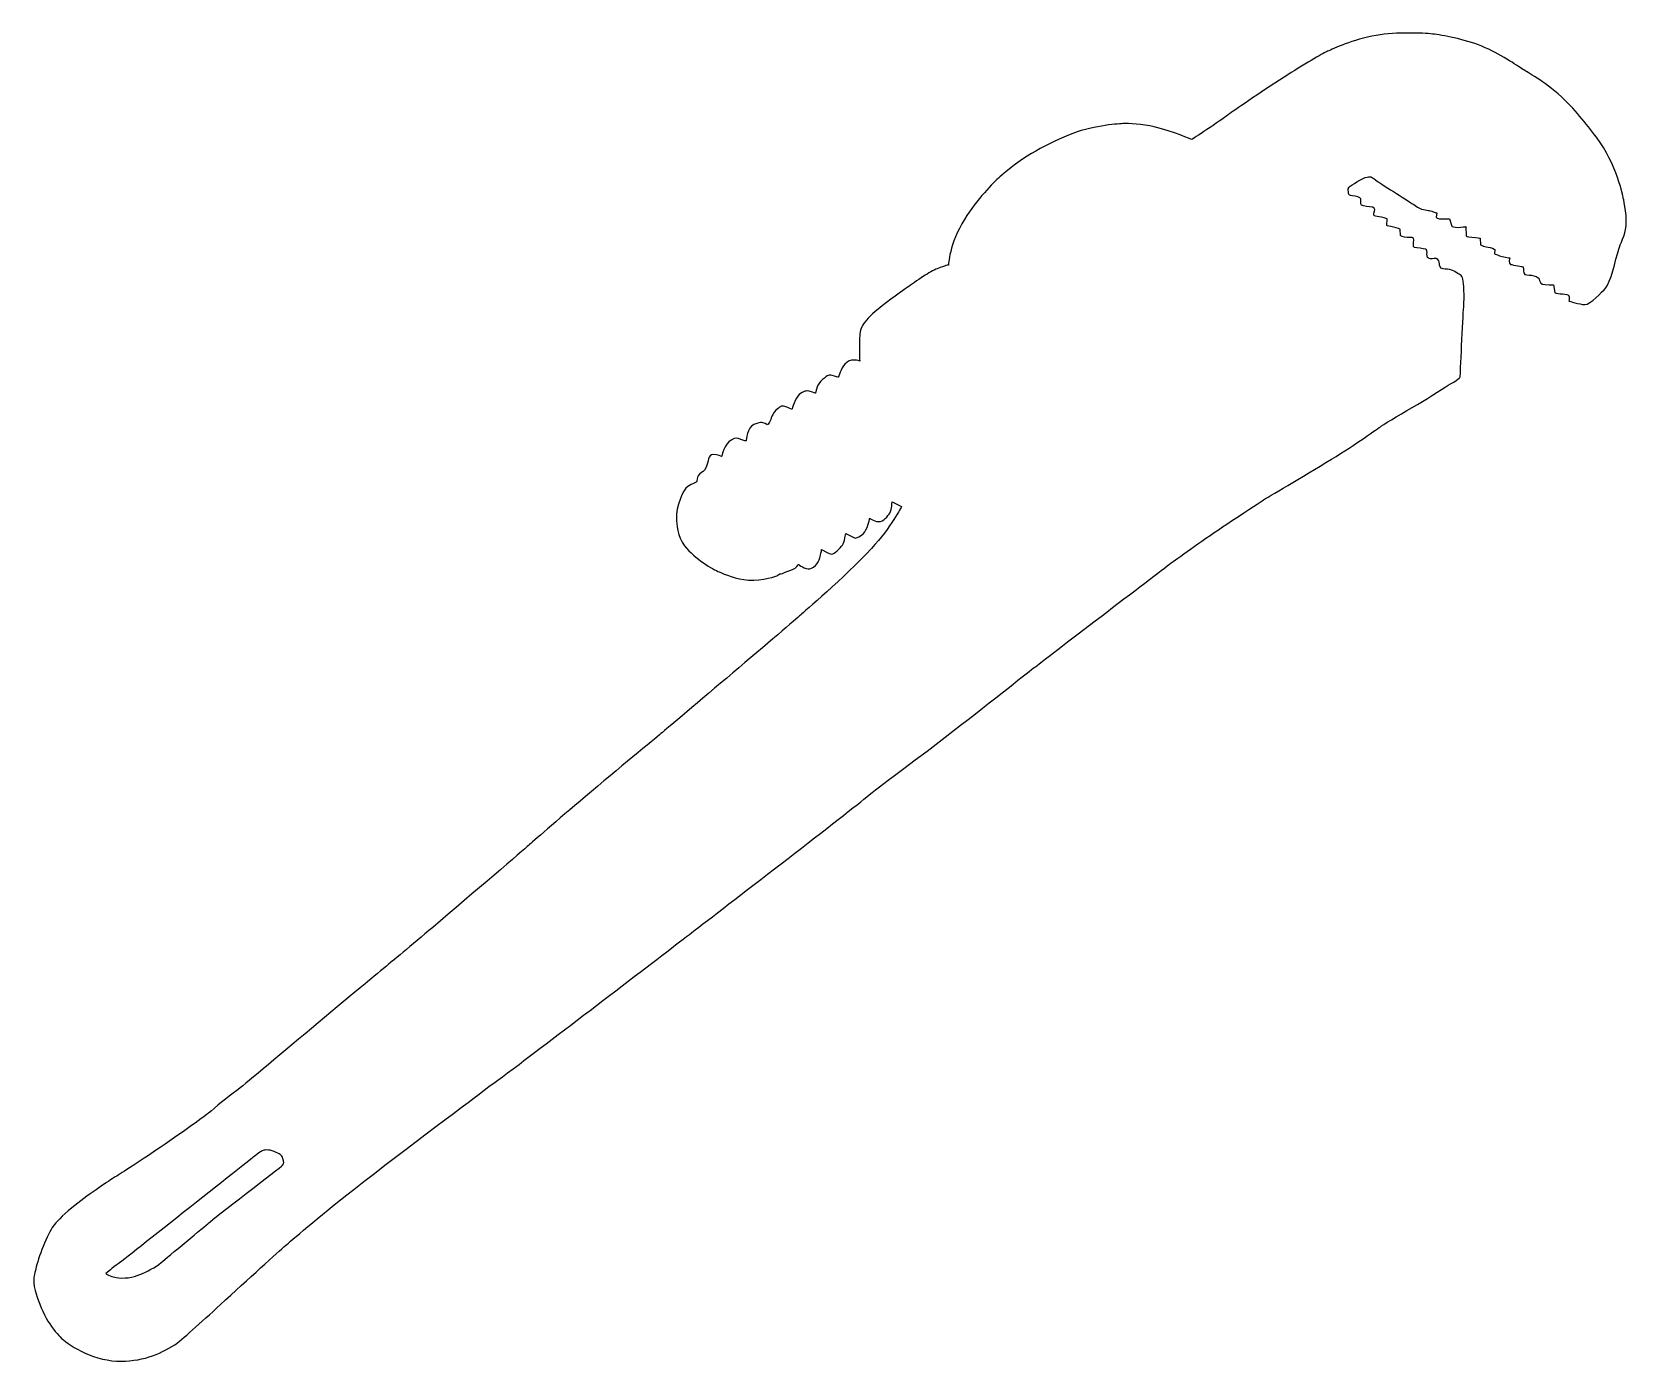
# Model space of a CAD drawing. Header units: centimetres. Extents: x -7 to 7, y -5.8 to 5.8.
import ezdxf

# ---------------------------------------------------------------- set-up
doc = ezdxf.new("R2010")
doc.units = ezdxf.units.CM
doc.header["$MEASUREMENT"] = 0
doc.layers.add('Camada 1', color=7, linetype='Continuous')

msp = doc.modelspace()

# ---------------------------------------------------------------- linework, layer by layer
at = {"layer": 'Camada 1'}
msp.add_open_spline([(-5.20367, -3.4516), (-5.11578, -3.38593), (-3.98262, -2.43171), (-3.89184, -2.36062), (-3.89184, -2.36062), (-3.86131, -2.3366), (-3.66594, -2.17385), (-3.48557, -2.021), (-3.48557, -2.021), (-3.13021, -1.71988), (-2.68632, -1.3384), (-2.64496, -1.30202), (-2.64496, -1.30202), (-2.61559, -1.27628), (-2.3966, -1.08445), (-2.14604, -0.87279), (-2.14604, -0.87279), (-1.86092, -0.63197), (-1.53919, -0.3672), (-1.48331, -0.32037), (-1.48331, -0.32037), (-1.37824, -0.23269), (-0.31319, 0.66676), (-0.25911, 0.71894), (-0.25911, 0.71894), (-0.2276, 0.74937), (0.12221, 1.04305), (0.36393, 1.3038), (0.36393, 1.3038), (0.53625, 1.48967), (0.6278, 1.67178), (0.6278, 1.67178), (0.6278, 1.67178), (0.6278, 1.67178), (0.54454, 1.71239), (0.54454, 1.71239), (0.54454, 1.71239), (0.54454, 1.71239), (0.54338, 1.64521), (0.52893, 1.62026), (0.52893, 1.62026), (0.52253, 1.60909), (0.48207, 1.55028), (0.4435, 1.54141), (0.4435, 1.54141), (0.39582, 1.53046), (0.34899, 1.5703), (0.34899, 1.5703), (0.34899, 1.5703), (0.34899, 1.5703), (0.33605, 1.49598), (0.30562, 1.44999), (0.30562, 1.44999), (0.27869, 1.40922), (0.21995, 1.39345), (0.21995, 1.39345), (0.21995, 1.39345), (0.21995, 1.39345), (0.1396, 1.43687), (0.1396, 1.43687), (0.1396, 1.43687), (0.1396, 1.43687), (0.12706, 1.35863), (0.10983, 1.33381), (0.10983, 1.33381), (0.09258, 1.30886), (0.03569, 1.25388), (0.01611, 1.25422), (0.01611, 1.25422), (-0.00344, 1.25454), (-0.07274, 1.29499), (-0.07274, 1.29499), (-0.07274, 1.29499), (-0.07274, 1.29499), (-0.08843, 1.20011), (-0.11126, 1.17251), (-0.11126, 1.17251), (-0.13409, 1.14486), (-0.15658, 1.12989), (-0.1764, 1.12605), (-0.1764, 1.12605), (-0.21572, 1.1183), (-0.27652, 1.16412), (-0.27652, 1.16412), (-0.27652, 1.16412), (-0.27652, 1.16412), (-0.2938, 1.13369), (-0.32769, 1.12025), (-0.32769, 1.12025), (-0.36148, 1.10686), (-0.39529, 1.09347), (-0.41775, 1.08548), (-0.41775, 1.08548), (-0.44032, 1.07752), (-0.43733, 1.0858), (-0.45725, 1.06937), (-0.45725, 1.06937), (-0.46805, 1.06027), (-0.58891, 1.02111), (-0.71559, 1.02714), (-0.71559, 1.02714), (-0.82007, 1.03214), (-0.93014, 1.07958), (-0.97157, 1.09789), (-0.97157, 1.09789), (-1.0256, 1.12197), (-1.18649, 1.20968), (-1.27595, 1.32734), (-1.27595, 1.32734), (-1.33834, 1.40955), (-1.34405, 1.5248), (-1.34681, 1.56629), (-1.34681, 1.56629), (-1.35345, 1.66712), (-1.28918, 1.82275), (-1.24677, 1.84717), (-1.24677, 1.84717), (-1.20433, 1.87167), (-1.16763, 1.89069), (-1.16763, 1.89069), (-1.16763, 1.89069), (-1.16763, 1.89069), (-1.16967, 1.93543), (-1.14408, 1.95739), (-1.14408, 1.95739), (-1.11855, 1.97935), (-1.10749, 1.9735), (-1.08709, 2.0179), (-1.08709, 2.0179), (-1.06669, 2.0624), (-1.06833, 2.12958), (-1.02637, 2.12884), (-1.02637, 2.12884), (-0.98443, 2.12813), (-0.95115, 2.11069), (-0.95115, 2.11069), (-0.95115, 2.11069), (-0.95115, 2.11069), (-0.92279, 2.22499), (-0.86754, 2.25476), (-0.86754, 2.25476), (-0.8223, 2.27921), (-0.81394, 2.27627), (-0.78343, 2.26169), (-0.78343, 2.26169), (-0.7529, 2.24711), (-0.73607, 2.2497), (-0.73607, 2.2497), (-0.73607, 2.2497), (-0.73607, 2.2497), (-0.72559, 2.36985), (-0.66924, 2.39125), (-0.66924, 2.39125), (-0.61289, 2.41265), (-0.59608, 2.41239), (-0.56835, 2.4007), (-0.56835, 2.4007), (-0.54054, 2.38898), (-0.54911, 2.38075), (-0.53176, 2.41123), (-0.53176, 2.41123), (-0.51446, 2.44176), (-0.50808, 2.48642), (-0.47392, 2.51659), (-0.47392, 2.51659), (-0.43984, 2.54675), (-0.43116, 2.56062), (-0.39505, 2.54871), (-0.39505, 2.54871), (-0.35885, 2.53694), (-0.33385, 2.52532), (-0.33385, 2.52532), (-0.33385, 2.52532), (-0.33385, 2.52532), (-0.30414, 2.62832), (-0.27003, 2.65571), (-0.27003, 2.65571), (-0.23595, 2.68309), (-0.205, 2.69376), (-0.17441, 2.68204), (-0.17441, 2.68204), (-0.1439, 2.67029), (-0.1271, 2.66725), (-0.1271, 2.66725), (-0.1271, 2.66725), (-0.1271, 2.66725), (-0.11736, 2.74543), (-0.06627, 2.78647), (-0.06627, 2.78647), (-0.01521, 2.82761), (-0.00949, 2.83029), (0.01829, 2.82142), (0.01829, 2.82142), (0.0461, 2.8125), (0.07398, 2.80647), (0.07398, 2.80647), (0.07398, 2.80647), (0.07398, 2.80647), (0.10062, 2.88717), (0.12917, 2.92027), (0.12917, 2.92027), (0.15764, 2.95329), (0.18021, 2.9585), (0.21093, 2.95797), (0.21093, 2.95797), (0.24175, 2.95744), (0.2611, 2.94868), (0.2611, 2.94868), (0.2611, 2.94868), (0.2611, 2.94868), (0.25623, 3.04941), (0.25906, 3.13085), (0.25906, 3.13085), (0.26115, 3.18972), (0.26562, 3.22795), (0.28613, 3.26174), (0.28613, 3.26174), (0.3078, 3.29717), (0.34937, 3.34474), (0.4226, 3.4052), (0.4226, 3.4052), (0.51526, 3.48169), (0.64347, 3.57072), (0.67813, 3.59356), (0.67813, 3.59356), (0.71618, 3.61859), (0.76155, 3.65587), (0.82098, 3.69408), (0.82098, 3.69408), (0.85903, 3.71842), (0.91266, 3.74808), (0.94121, 3.75964), (0.94121, 3.75964), (1.01453, 3.78917), (1.03977, 3.79158), (1.03977, 3.79158), (1.03977, 3.79158), (1.03977, 3.79158), (1.04541, 3.97547), (1.18003, 4.19227), (1.18003, 4.19227), (1.28959, 4.36896), (1.43414, 4.51496), (1.4898, 4.56451), (1.4898, 4.56451), (1.5292, 4.59973), (1.62492, 4.68286), (1.7688, 4.77046), (1.7688, 4.77046), (1.86233, 4.82724), (1.986, 4.88735), (2.09466, 4.93252), (2.09466, 4.93252), (2.28778, 5.01274), (2.51191, 5.03015), (2.56969, 5.03266), (2.56969, 5.03266), (2.62359, 5.03486), (2.74029, 5.02898), (2.84586, 5.00387), (2.84586, 5.00387), (3.01461, 4.96365), (3.17445, 4.89335), (3.17445, 4.89335), (3.17445, 4.89335), (3.17445, 4.89335), (3.4235, 5.05414), (3.49727, 5.11163), (3.49727, 5.11163), (3.53894, 5.14415), (3.76638, 5.30057), (3.9849, 5.44072), (3.9849, 5.44072), (4.15378, 5.54883), (4.32182, 5.64855), (4.36606, 5.66739), (4.36606, 5.66739), (4.42088, 5.69057), (4.58267, 5.77066), (4.79418, 5.80698), (4.79418, 5.80698), (4.97378, 5.83778), (5.20309, 5.82838), (5.28652, 5.81923), (5.28652, 5.81923), (5.37733, 5.80923), (5.5592, 5.77756), (5.72083, 5.71144), (5.72083, 5.71144), (5.88281, 5.64527), (6.02465, 5.54467), (6.0814, 5.50866), (6.0814, 5.50866), (6.11857, 5.48511), (6.26309, 5.40703), (6.41821, 5.26755), (6.41821, 5.26755), (6.5255, 5.17122), (6.63625, 5.0339), (6.72701, 4.91285), (6.72701, 4.91285), (6.90513, 4.67555), (6.96003, 4.38509), (6.96003, 4.38509), (6.96003, 4.38509), (6.96003, 4.38509), (6.99506, 4.2582), (6.98593, 4.13519), (6.98593, 4.13519), (6.97977, 4.0528), (6.93219, 3.9726), (6.92137, 3.93241), (6.92137, 3.93241), (6.89444, 3.83211), (6.8462, 3.63422), (6.80913, 3.5929), (6.80913, 3.5929), (6.77204, 3.55155), (6.67218, 3.4442), (6.62464, 3.445), (6.62464, 3.445), (6.57709, 3.44582), (6.48523, 3.47543), (6.48523, 3.47543), (6.48523, 3.47543), (6.48523, 3.47543), (6.49423, 3.51165), (6.48052, 3.52586), (6.48052, 3.52586), (6.46676, 3.54009), (6.43591, 3.53782), (6.40797, 3.53837), (6.40797, 3.53837), (6.37998, 3.53885), (6.36066, 3.55036), (6.36066, 3.55036), (6.36066, 3.55036), (6.36066, 3.55036), (6.35063, 3.61772), (6.35063, 3.61772), (6.35063, 3.61772), (6.35063, 3.61772), (6.27499, 3.61619), (6.25279, 3.625), (6.25279, 3.625), (6.23059, 3.63381), (6.22802, 3.65059), (6.22279, 3.66747), (6.22279, 3.66747), (6.21742, 3.68438), (6.1813, 3.69898), (6.15617, 3.70221), (6.15617, 3.70221), (6.13106, 3.70549), (6.09177, 3.69779), (6.08939, 3.72295), (6.08939, 3.72295), (6.08701, 3.74824), (6.08196, 3.77634), (6.08196, 3.77634), (6.08196, 3.77634), (6.08196, 3.77634), (5.99547, 3.79184), (5.97316, 3.7978), (5.97316, 3.7978), (5.95091, 3.80381), (5.96583, 3.85392), (5.96583, 3.85392), (5.96583, 3.85392), (5.96583, 3.85392), (5.89323, 3.86352), (5.87656, 3.87226), (5.87656, 3.87226), (5.85994, 3.88094), (5.83214, 3.88985), (5.83214, 3.88985), (5.83214, 3.88985), (5.83214, 3.88985), (5.83558, 3.9289), (5.83558, 3.9289), (5.83558, 3.9289), (5.83558, 3.9289), (5.79671, 3.94919), (5.77713, 3.94951), (5.77713, 3.94951), (5.75758, 3.94988), (5.70757, 3.96761), (5.70757, 3.96761), (5.70757, 3.96761), (5.70757, 3.96761), (5.70577, 4.02635), (5.70577, 4.02635), (5.70577, 4.02635), (5.70577, 4.02635), (5.68066, 4.03241), (5.63322, 4.03603), (5.63322, 4.03603), (5.58567, 4.03963), (5.58305, 4.04812), (5.58305, 4.04812), (5.58305, 4.04812), (5.58305, 4.04812), (5.57887, 4.12935), (5.57887, 4.12935), (5.57887, 4.12935), (5.57887, 4.12935), (5.54233, 4.12154), (5.51156, 4.12213), (5.51156, 4.12213), (5.48079, 4.12269), (5.45573, 4.1315), (5.45573, 4.1315), (5.45573, 4.1315), (5.45573, 4.1315), (5.43803, 4.19585), (5.43803, 4.19585), (5.43803, 4.19585), (5.43803, 4.19585), (5.41144, 4.19791), (5.39189, 4.19828), (5.39189, 4.19828), (5.37231, 4.1986), (5.31693, 4.1927), (5.32008, 4.21228), (5.32008, 4.21228), (5.32008, 4.21228), (5.3263, 4.2485), (5.3263, 4.2485), (5.3263, 4.2485), (5.3263, 4.2485), (5.2846, 4.26324), (5.25949, 4.26924), (5.25949, 4.26924), (5.23443, 4.2753), (5.18967, 4.27331), (5.13437, 4.31345), (5.13437, 4.31345), (5.07912, 4.35359), (4.86312, 4.48609), (4.8051, 4.52628), (4.8051, 4.52628), (4.74708, 4.5665), (4.75557, 4.57195), (4.71342, 4.56427), (4.71342, 4.56427), (4.6713, 4.5566), (4.57224, 4.49117), (4.55517, 4.47468), (4.55517, 4.47468), (4.53808, 4.45817), (4.55173, 4.43838), (4.55139, 4.41877), (4.55139, 4.41877), (4.55102, 4.39919), (4.57354, 4.40162), (4.60976, 4.39538), (4.60976, 4.39538), (4.64601, 4.38914), (4.66262, 4.37768), (4.65948, 4.35813), (4.65948, 4.35813), (4.65633, 4.3386), (4.65033, 4.3163), (4.68099, 4.31016), (4.68099, 4.31016), (4.71176, 4.30407), (4.76203, 4.30317), (4.77587, 4.29177), (4.77587, 4.29177), (4.78963, 4.28034), (4.76957, 4.24986), (4.77201, 4.23301), (4.77201, 4.23301), (4.77452, 4.21621), (4.79416, 4.2187), (4.81926, 4.21542), (4.81926, 4.21542), (4.84437, 4.21217), (4.8889, 4.1974), (4.8889, 4.1974), (4.8889, 4.1974), (4.8889, 4.1974), (4.88784, 4.13858), (4.88784, 4.13858), (4.88784, 4.13858), (4.88784, 4.13858), (4.9129, 4.1298), (4.94642, 4.12363), (4.94642, 4.12363), (4.97994, 4.11746), (5.00487, 4.10299), (5.00487, 4.10299), (5.00487, 4.10299), (5.00487, 4.10299), (5.00667, 4.04981), (5.00667, 4.04981), (5.00667, 4.04981), (5.00667, 4.04981), (5.02876, 4.03266), (5.06512, 4.03198), (5.06512, 4.03198), (5.10147, 4.0314), (5.12682, 4.03931), (5.12351, 4.01142), (5.12351, 4.01142), (5.12023, 3.98348), (5.11414, 3.95276), (5.13079, 3.94691), (5.13079, 3.94691), (5.14746, 3.94101), (5.20892, 3.93712), (5.22564, 3.93127), (5.22564, 3.93127), (5.24239, 3.92532), (5.23924, 3.90862), (5.23887, 3.88624), (5.23887, 3.88624), (5.23845, 3.86386), (5.24104, 3.84983), (5.26615, 3.84655), (5.26615, 3.84655), (5.29131, 3.84335), (5.31671, 3.85692), (5.33322, 3.8398), (5.33322, 3.8398), (5.3497, 3.82276), (5.34661, 3.80879), (5.34912, 3.78916), (5.34912, 3.78916), (5.35158, 3.76953), (5.37092, 3.75519), (5.39889, 3.75471), (5.39889, 3.75471), (5.42688, 3.75423), (5.44363, 3.75669), (5.48245, 3.7336), (5.48245, 3.7336), (5.52121, 3.71055), (5.54632, 3.70452), (5.55407, 3.66801), (5.55407, 3.66801), (5.56182, 3.63155), (5.56823, 3.51942), (5.561, 3.42443), (5.561, 3.42443), (5.55372, 3.32944), (5.53076, 2.81486), (5.53076, 2.81486), (5.53076, 2.81486), (5.53076, 2.81486), (5.53314, 2.79242), (5.44567, 2.74919), (5.44567, 2.74919), (5.40209, 2.72752), (5.27314, 2.635), (5.156, 2.56843), (5.156, 2.56843), (5.03784, 2.50141), (4.88308, 2.40793), (4.84033, 2.37915), (4.84033, 2.37915), (4.80194, 2.35317), (4.61652, 2.22106), (4.40139, 2.08768), (4.40139, 2.08768), (4.14009, 1.92557), (3.84174, 1.7574), (3.79359, 1.72287), (3.79359, 1.72287), (3.75668, 1.69662), (3.62076, 1.61222), (3.48125, 1.51824), (3.48125, 1.51824), (3.28818, 1.38817), (3.07556, 1.23749), (2.99489, 1.17711), (2.99489, 1.17711), (2.85598, 1.07313), (1.89449, 0.33711), (1.78387, 0.25231), (1.78387, 0.25231), (1.72164, 0.2045), (1.37353, -0.07342), (1.01131, -0.35173), (1.01131, -0.35173), (0.72916, -0.56871), (0.42637, -0.78996), (0.3231, -0.87526), (0.3231, -0.87526), (0.08746, -1.06986), (-0.93073, -1.84972), (-1.21156, -2.06594), (-1.21156, -2.06594), (-1.425, -2.23033), (-2.27444, -2.88051), (-2.7285, -3.2236), (-2.7285, -3.2236), (-2.87185, -3.33203), (-2.98499, -3.41119), (-3.0224, -3.44085), (-3.0224, -3.44085), (-3.11495, -3.51393), (-3.70659, -3.95131), (-4.17876, -4.3212), (-4.17876, -4.3212), (-4.5024, -4.57483), (-4.73179, -4.77446), (-4.7769, -4.81351), (-4.7769, -4.81351), (-4.8417, -4.86979), (-5.10469, -5.10839), (-5.34909, -5.33199), (-5.34909, -5.33199), (-5.52221, -5.49026), (-5.69429, -5.64938), (-5.74906, -5.68375), (-5.74906, -5.68375), (-5.88458, -5.76974), (-6.04611, -5.83649), (-6.26074, -5.82731), (-6.26074, -5.82731), (-6.48511, -5.81786), (-6.69479, -5.67703), (-6.75527, -5.6158), (-6.75527, -5.6158), (-6.78639, -5.58434), (-6.83946, -5.51838), (-6.87677, -5.45205), (-6.87677, -5.45205), (-6.92289, -5.3699), (-6.95255, -5.28544), (-6.97496, -5.2071), (-6.97496, -5.2071), (-7.00301, -5.10844), (-6.9762, -5.05533), (-6.96874, -5.01874), (-6.96874, -5.01874), (-6.95038, -4.92955), (-6.86812, -4.70714), (-6.81383, -4.64089), (-6.81383, -4.64089), (-6.79205, -4.61411), (-6.74115, -4.55397), (-6.65262, -4.4824), (-6.65262, -4.4824), (-6.52133, -4.37625), (-6.33782, -4.2511), (-6.28887, -4.22184), (-6.28887, -4.22184), (-6.25543, -4.20178), (-6.11218, -4.11193), (-5.95999, -4.00888), (-5.95999, -4.00888), (-5.73912, -3.85952), (-5.4903, -3.68233), (-5.45342, -3.65143), (-5.45342, -3.65143), (-5.39094, -3.59934), (-5.29151, -3.51716), (-5.20367, -3.4516)], degree=3, knots=[0, 0, 0, 0, 0.0060241, 0.0060241, 0.0060241, 0.0060241, 0.01204819, 0.01204819, 0.01204819, 0.01204819, 0.01807229, 0.01807229, 0.01807229, 0.01807229, 0.02409639, 0.02409639, 0.02409639, 0.02409639, 0.03012048, 0.03012048, 0.03012048, 0.03012048, 0.03614458, 0.03614458, 0.03614458, 0.03614458, 0.04216867, 0.04216867, 0.04216867, 0.04216867, 0.04819277, 0.04819277, 0.04819277, 0.04819277, 0.05421687, 0.05421687, 0.05421687, 0.05421687, 0.06024096, 0.06024096, 0.06024096, 0.06024096, 0.06626506, 0.06626506, 0.06626506, 0.06626506, 0.07228916, 0.07228916, 0.07228916, 0.07228916, 0.07831325, 0.07831325, 0.07831325, 0.07831325, 0.08433735, 0.08433735, 0.08433735, 0.08433735, 0.09036145, 0.09036145, 0.09036145, 0.09036145, 0.09638554, 0.09638554, 0.09638554, 0.09638554, 0.10240964, 0.10240964, 0.10240964, 0.10240964, 0.10843373, 0.10843373, 0.10843373, 0.10843373, 0.11445783, 0.11445783, 0.11445783, 0.11445783, 0.12048193, 0.12048193, 0.12048193, 0.12048193, 0.12650602, 0.12650602, 0.12650602, 0.12650602, 0.13253012, 0.13253012, 0.13253012, 0.13253012, 0.13855422, 0.13855422, 0.13855422, 0.13855422, 0.14457831, 0.14457831, 0.14457831, 0.14457831, 0.15060241, 0.15060241, 0.15060241, 0.15060241, 0.15662651, 0.15662651, 0.15662651, 0.15662651, 0.1626506, 0.1626506, 0.1626506, 0.1626506, 0.1686747, 0.1686747, 0.1686747, 0.1686747, 0.1746988, 0.1746988, 0.1746988, 0.1746988, 0.18072289, 0.18072289, 0.18072289, 0.18072289, 0.18674699, 0.18674699, 0.18674699, 0.18674699, 0.19277108, 0.19277108, 0.19277108, 0.19277108, 0.19879518, 0.19879518, 0.19879518, 0.19879518, 0.20481928, 0.20481928, 0.20481928, 0.20481928, 0.21084337, 0.21084337, 0.21084337, 0.21084337, 0.21686747, 0.21686747, 0.21686747, 0.21686747, 0.22289157, 0.22289157, 0.22289157, 0.22289157, 0.22891566, 0.22891566, 0.22891566, 0.22891566, 0.23493976, 0.23493976, 0.23493976, 0.23493976, 0.24096386, 0.24096386, 0.24096386, 0.24096386, 0.24698795, 0.24698795, 0.24698795, 0.24698795, 0.25301205, 0.25301205, 0.25301205, 0.25301205, 0.25903614, 0.25903614, 0.25903614, 0.25903614, 0.26506024, 0.26506024, 0.26506024, 0.26506024, 0.27108434, 0.27108434, 0.27108434, 0.27108434, 0.27710843, 0.27710843, 0.27710843, 0.27710843, 0.28313253, 0.28313253, 0.28313253, 0.28313253, 0.28915663, 0.28915663, 0.28915663, 0.28915663, 0.29518072, 0.29518072, 0.29518072, 0.29518072, 0.30120482, 0.30120482, 0.30120482, 0.30120482, 0.30722892, 0.30722892, 0.30722892, 0.30722892, 0.31325301, 0.31325301, 0.31325301, 0.31325301, 0.31927711, 0.31927711, 0.31927711, 0.31927711, 0.3253012, 0.3253012, 0.3253012, 0.3253012, 0.3313253, 0.3313253, 0.3313253, 0.3313253, 0.3373494, 0.3373494, 0.3373494, 0.3373494, 0.34337349, 0.34337349, 0.34337349, 0.34337349, 0.34939759, 0.34939759, 0.34939759, 0.34939759, 0.35542169, 0.35542169, 0.35542169, 0.35542169, 0.36144578, 0.36144578, 0.36144578, 0.36144578, 0.36746988, 0.36746988, 0.36746988, 0.36746988, 0.37349398, 0.37349398, 0.37349398, 0.37349398, 0.37951807, 0.37951807, 0.37951807, 0.37951807, 0.38554217, 0.38554217, 0.38554217, 0.38554217, 0.39156627, 0.39156627, 0.39156627, 0.39156627, 0.39759036, 0.39759036, 0.39759036, 0.39759036, 0.40361446, 0.40361446, 0.40361446, 0.40361446, 0.40963855, 0.40963855, 0.40963855, 0.40963855, 0.41566265, 0.41566265, 0.41566265, 0.41566265, 0.42168675, 0.42168675, 0.42168675, 0.42168675, 0.42771084, 0.42771084, 0.42771084, 0.42771084, 0.43373494, 0.43373494, 0.43373494, 0.43373494, 0.43975904, 0.43975904, 0.43975904, 0.43975904, 0.44578313, 0.44578313, 0.44578313, 0.44578313, 0.45180723, 0.45180723, 0.45180723, 0.45180723, 0.45783133, 0.45783133, 0.45783133, 0.45783133, 0.46385542, 0.46385542, 0.46385542, 0.46385542, 0.46987952, 0.46987952, 0.46987952, 0.46987952, 0.47590361, 0.47590361, 0.47590361, 0.47590361, 0.48192771, 0.48192771, 0.48192771, 0.48192771, 0.48795181, 0.48795181, 0.48795181, 0.48795181, 0.4939759, 0.4939759, 0.4939759, 0.4939759, 0.5, 0.5, 0.5, 0.5, 0.5060241, 0.5060241, 0.5060241, 0.5060241, 0.51204819, 0.51204819, 0.51204819, 0.51204819, 0.51807229, 0.51807229, 0.51807229, 0.51807229, 0.52409639, 0.52409639, 0.52409639, 0.52409639, 0.53012048, 0.53012048, 0.53012048, 0.53012048, 0.53614458, 0.53614458, 0.53614458, 0.53614458, 0.54216867, 0.54216867, 0.54216867, 0.54216867, 0.54819277, 0.54819277, 0.54819277, 0.54819277, 0.55421687, 0.55421687, 0.55421687, 0.55421687, 0.56024096, 0.56024096, 0.56024096, 0.56024096, 0.56626506, 0.56626506, 0.56626506, 0.56626506, 0.57228916, 0.57228916, 0.57228916, 0.57228916, 0.57831325, 0.57831325, 0.57831325, 0.57831325, 0.58433735, 0.58433735, 0.58433735, 0.58433735, 0.59036145, 0.59036145, 0.59036145, 0.59036145, 0.59638554, 0.59638554, 0.59638554, 0.59638554, 0.60240964, 0.60240964, 0.60240964, 0.60240964, 0.60843373, 0.60843373, 0.60843373, 0.60843373, 0.61445783, 0.61445783, 0.61445783, 0.61445783, 0.62048193, 0.62048193, 0.62048193, 0.62048193, 0.62650602, 0.62650602, 0.62650602, 0.62650602, 0.63253012, 0.63253012, 0.63253012, 0.63253012, 0.63855422, 0.63855422, 0.63855422, 0.63855422, 0.64457831, 0.64457831, 0.64457831, 0.64457831, 0.65060241, 0.65060241, 0.65060241, 0.65060241, 0.65662651, 0.65662651, 0.65662651, 0.65662651, 0.6626506, 0.6626506, 0.6626506, 0.6626506, 0.6686747, 0.6686747, 0.6686747, 0.6686747, 0.6746988, 0.6746988, 0.6746988, 0.6746988, 0.68072289, 0.68072289, 0.68072289, 0.68072289, 0.68674699, 0.68674699, 0.68674699, 0.68674699, 0.69277108, 0.69277108, 0.69277108, 0.69277108, 0.69879518, 0.69879518, 0.69879518, 0.69879518, 0.70481928, 0.70481928, 0.70481928, 0.70481928, 0.71084337, 0.71084337, 0.71084337, 0.71084337, 0.71686747, 0.71686747, 0.71686747, 0.71686747, 0.72289157, 0.72289157, 0.72289157, 0.72289157, 0.72891566, 0.72891566, 0.72891566, 0.72891566, 0.73493976, 0.73493976, 0.73493976, 0.73493976, 0.74096386, 0.74096386, 0.74096386, 0.74096386, 0.74698795, 0.74698795, 0.74698795, 0.74698795, 0.75301205, 0.75301205, 0.75301205, 0.75301205, 0.75903614, 0.75903614, 0.75903614, 0.75903614, 0.76506024, 0.76506024, 0.76506024, 0.76506024, 0.77108434, 0.77108434, 0.77108434, 0.77108434, 0.77710843, 0.77710843, 0.77710843, 0.77710843, 0.78313253, 0.78313253, 0.78313253, 0.78313253, 0.78915663, 0.78915663, 0.78915663, 0.78915663, 0.79518072, 0.79518072, 0.79518072, 0.79518072, 0.80120482, 0.80120482, 0.80120482, 0.80120482, 0.80722892, 0.80722892, 0.80722892, 0.80722892, 0.81325301, 0.81325301, 0.81325301, 0.81325301, 0.81927711, 0.81927711, 0.81927711, 0.81927711, 0.8253012, 0.8253012, 0.8253012, 0.8253012, 0.8313253, 0.8313253, 0.8313253, 0.8313253, 0.8373494, 0.8373494, 0.8373494, 0.8373494, 0.84337349, 0.84337349, 0.84337349, 0.84337349, 0.84939759, 0.84939759, 0.84939759, 0.84939759, 0.85542169, 0.85542169, 0.85542169, 0.85542169, 0.86144578, 0.86144578, 0.86144578, 0.86144578, 0.86746988, 0.86746988, 0.86746988, 0.86746988, 0.87349398, 0.87349398, 0.87349398, 0.87349398, 0.87951807, 0.87951807, 0.87951807, 0.87951807, 0.88554217, 0.88554217, 0.88554217, 0.88554217, 0.89156627, 0.89156627, 0.89156627, 0.89156627, 0.89759036, 0.89759036, 0.89759036, 0.89759036, 0.90361446, 0.90361446, 0.90361446, 0.90361446, 0.90963855, 0.90963855, 0.90963855, 0.90963855, 0.91566265, 0.91566265, 0.91566265, 0.91566265, 0.92168675, 0.92168675, 0.92168675, 0.92168675, 0.92771084, 0.92771084, 0.92771084, 0.92771084, 0.93373494, 0.93373494, 0.93373494, 0.93373494, 0.93975904, 0.93975904, 0.93975904, 0.93975904, 0.94578313, 0.94578313, 0.94578313, 0.94578313, 0.95180723, 0.95180723, 0.95180723, 0.95180723, 0.95783133, 0.95783133, 0.95783133, 0.95783133, 0.96385542, 0.96385542, 0.96385542, 0.96385542, 0.96987952, 0.96987952, 0.96987952, 0.96987952, 0.97590361, 0.97590361, 0.97590361, 0.97590361, 0.98192771, 0.98192771, 0.98192771, 0.98192771, 0.98795181, 0.98795181, 0.98795181, 0.98795181, 1, 1, 1, 1], dxfattribs=at)
at = {"layer": 'Camada 1', "color": 7}
msp.add_open_spline([(-6.25454, -4.98086), (-6.20924, -4.95088), (-5.02023, -4.0033), (-4.99195, -3.98698), (-4.99195, -3.98698), (-4.96369, -3.97071), (-4.92729, -3.96859), (-4.87723, -3.98899), (-4.87723, -3.98899), (-4.8272, -4.0095), (-4.81061, -4.01815), (-4.79995, -4.04908), (-4.79995, -4.04908), (-4.78934, -4.08009), (-4.78947, -4.09131), (-4.80381, -4.10784), (-4.80381, -4.10784), (-4.81802, -4.12438), (-5.425, -4.58951), (-5.45064, -4.61428), (-5.45064, -4.61428), (-5.47628, -4.6391), (-5.81693, -4.91855), (-5.86805, -4.96247), (-5.86805, -4.96247), (-5.91919, -5.00629), (-5.99537, -5.04137), (-6.05458, -5.0683), (-6.05458, -5.0683), (-6.11379, -5.09529), (-6.20071, -5.105), (-6.26495, -5.09542), (-6.26495, -5.09542), (-6.32072, -5.08711), (-6.35382, -5.06028), (-6.35382, -5.06028), (-6.35382, -5.06028), (-6.35382, -5.06028), (-6.31408, -5.02737), (-6.31408, -5.02737), (-6.31408, -5.02737), (-6.3141, -5.02737), (-6.29983, -5.01089), (-6.25454, -4.98086)], degree=3, knots=[0, 0, 0, 0, 0.08333333, 0.08333333, 0.08333333, 0.08333333, 0.16666667, 0.16666667, 0.16666667, 0.16666667, 0.25, 0.25, 0.25, 0.25, 0.33333333, 0.33333333, 0.33333333, 0.33333333, 0.41666667, 0.41666667, 0.41666667, 0.41666667, 0.5, 0.5, 0.5, 0.5, 0.58333333, 0.58333333, 0.58333333, 0.58333333, 0.66666667, 0.66666667, 0.66666667, 0.66666667, 0.75, 0.75, 0.75, 0.75, 0.83333333, 0.83333333, 0.83333333, 0.83333333, 1, 1, 1, 1], dxfattribs=at)

doc.saveas('drawing.dxf')
